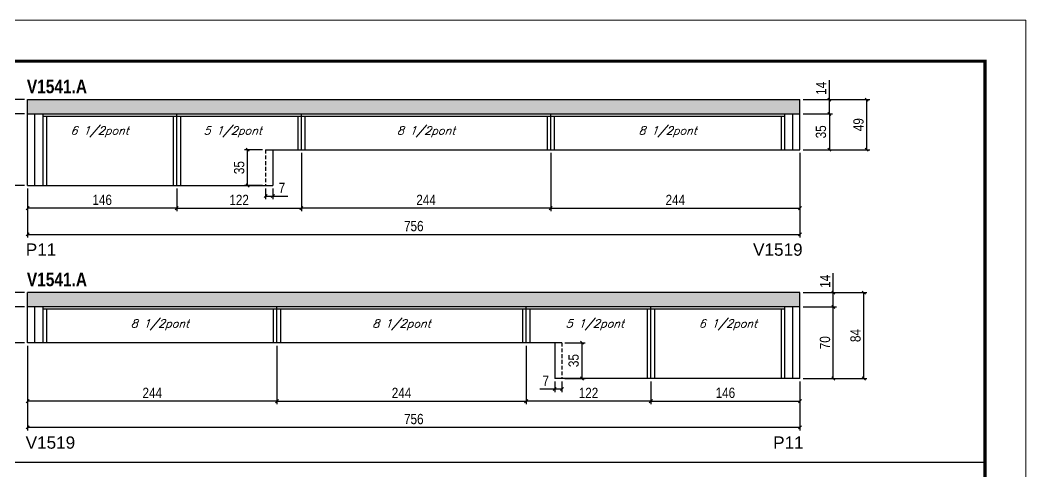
# Model space of a CAD drawing. Extents: x 3309 to 9563, y -2522 to 14608.
# Drawn here: x 6993 to 7978, y 7275 to 7716 of the extents above; entities that cross this region are included whole.
import ezdxf

# ---------------------------------------------------------------- set-up
doc = ezdxf.new("R2010")
doc.units = 0
doc.linetypes.add('DASHED', pattern=[0.75, 0.5, -0.25])
doc.linetypes.add('HIDDEN', pattern=[0.375, 0.25, -0.125])
for name, color, linetype in [('5', 5, 'Continuous'), ('COTA', 241, 'Continuous'), ('NOMENCLATURA', 7, 'Continuous'), ('Painéis', 200, 'Continuous'), ('SARR_2.2x7', 40, 'Continuous'), ('SARR_3.5x7', 81, 'Continuous'), ('texto', 7, 'Continuous')]:
    doc.layers.add(name, color=color, linetype=linetype)
doc.layers.add('Folhas', color=255, linetype='Continuous', lineweight=9)
doc.layers.add('SARRAFO DE PRESSAO', color=251, linetype='DASHED', lineweight=9)
doc.styles.add('COTA TECNICA', font='techl___.ttf', dxfattribs={"height": 10})
doc.styles.add('Romans', font='romans.shx')
doc.styles.get("Standard").update_dxf_attribs({"font": 'arial.ttf'})
doc.styles.add('TECNICA', font='techb___.ttf', dxfattribs={"height": 10})
doc.dimstyles.new('PAINEL', dxfattribs={"dimtxt": 10, "dimasz": 3, "dimexe": 3, "dimexo": 3, "dimgap": 3, "dimtad": 1, "dimdec": 1, "dimzin": 12, "dimdsep": 46, "dimtxsty": 'COTA TECNICA', "dimblk1": 'OBLIQUE', "dimblk2": 'OBLIQUE', "dimsah": 1, "dimcen": 0.9, "dimclrd": 4, "dimclre": 4, "dimclrt": 240, "dimadec": 1, "dimazin": 3, "dimtfac": 1, "dimtdec": 1, "dimtmove": 0, "dimatfit": 3, "dimfxl": 1, "dimtolj": 1, "dimtzin": 12, "dimarcsym": 0})

# ---------------------------------------------------------------- blocks, each defined once
blk = doc.blocks.new('9999999999')
at = {"layer": 'Folhas'}
blk.add_lwpolyline([(98138.98, 34190.21), (99623.98, 34190.21), (99623.98, 35240.21), (98138.98, 35240.21)], close=True, dxfattribs=at)
at = {"layer": 'Folhas', "color": 30, "const_width": 3}
blk.add_lwpolyline([(98213.98, 34230.21), (99583.98, 34230.21), (99583.98, 35200.21), (98213.98, 35200.21)], close=True, dxfattribs=at)
blk = doc.blocks.new('_Oblique')
at = {"color": 0, "linetype": 'ByBlock', "lineweight": -2}
blk.add_line((-0.5, -0.5), (0.5, 0.5), dxfattribs=at)
blk = doc.blocks.new('*D2472')
at = {"layer": 'COTA', "color": 4, "linetype": 'ByBlock', "lineweight": -2, "transparency": 16777216}
for p, q in [((7512.73, 7586.67), (7512.73, 7529.51)), ((7756.73, 7586.67), (7756.73, 7529.51)), ((7512.73, 7532.51), (7756.73, 7532.51))]:
    blk.add_line(p, q, dxfattribs=at)
at = {"layer": 'Defpoints', "color": 0, "linetype": 'ByBlock', "transparency": 16777216}
for p in [(7512.73, 7589.67), (7756.73, 7589.67), (7756.73, 7532.51)]:
    blk.add_point(p, dxfattribs=at)
at = {"layer": 'COTA', "color": 4, "linetype": 'ByBlock', "lineweight": -2, "transparency": 16777216, "xscale": 3, "yscale": 3, "zscale": 3, "rotation": 180}
blk.add_blockref('_Oblique', (7512.73, 7532.51), dxfattribs=at)
at = {"layer": 'COTA', "color": 4, "linetype": 'ByBlock', "lineweight": -2, "transparency": 16777216, "xscale": 3, "yscale": 3, "zscale": 3}
blk.add_blockref('_Oblique', (7756.73, 7532.51), dxfattribs=at)
at = {"layer": 'COTA', "color": 240, "linetype": 'ByBlock', "transparency": 16777216, "insert": (7634.73, 7540.59), "char_height": 10, "attachment_point": 5, "style": 'COTA TECNICA'}
blk.add_mtext('\\A1;244', dxfattribs=at)
blk = doc.blocks.new('*D2473')
at = {"layer": 'COTA', "color": 4, "lineweight": -2, "transparency": 16777216}
for p, q in [((7268.73, 7586.67), (7268.73, 7529.51)), ((7512.73, 7586.67), (7512.73, 7529.51)), ((7512.73, 7532.51), (7268.73, 7532.51))]:
    blk.add_line(p, q, dxfattribs=at)
at = {"layer": 'Defpoints', "color": 0, "transparency": 16777216}
for p in [(7268.73, 7589.67, 0), (7512.73, 7589.67, 0), (7268.73, 7532.51)]:
    blk.add_point(p, dxfattribs=at)
at = {"layer": 'COTA', "color": 4, "lineweight": -2, "transparency": 16777216, "xscale": 3, "yscale": 3, "zscale": 3, "rotation": 180}
blk.add_blockref('_Oblique', (7268.73, 7532.51), dxfattribs=at)
at = {"layer": 'COTA', "color": 4, "lineweight": -2, "transparency": 16777216, "xscale": 3, "yscale": 3, "zscale": 3}
blk.add_blockref('_Oblique', (7512.73, 7532.51), dxfattribs=at)
at = {"layer": 'COTA', "color": 240, "transparency": 16777216, "insert": (7390.73, 7540.59), "char_height": 10, "attachment_point": 5, "style": 'COTA TECNICA'}
blk.add_mtext('\\A1;244', dxfattribs=at)
blk = doc.blocks.new('*D2474')
at = {"layer": 'COTA', "color": 4, "lineweight": -2, "transparency": 16777216}
for p, q in [((7000.73, 7551.67), (7000.73, 7529.51)), ((7146.73, 7551.67), (7146.73, 7529.51)), ((7146.73, 7532.51), (7000.73, 7532.51))]:
    blk.add_line(p, q, dxfattribs=at)
at = {"layer": 'Defpoints', "color": 0, "transparency": 16777216}
for p in [(7000.73, 7554.67, 0), (7146.73, 7554.67, 0), (7000.73, 7532.51)]:
    blk.add_point(p, dxfattribs=at)
at = {"layer": 'COTA', "color": 4, "lineweight": -2, "transparency": 16777216, "xscale": 3, "yscale": 3, "zscale": 3, "rotation": 180}
blk.add_blockref('_Oblique', (7000.73, 7532.51), dxfattribs=at)
at = {"layer": 'COTA', "color": 4, "lineweight": -2, "transparency": 16777216, "xscale": 3, "yscale": 3, "zscale": 3}
blk.add_blockref('_Oblique', (7146.73, 7532.51), dxfattribs=at)
at = {"layer": 'COTA', "color": 240, "transparency": 16777216, "insert": (7073.73, 7540.61), "char_height": 10, "attachment_point": 5, "style": 'COTA TECNICA'}
blk.add_mtext('\\A1;146', dxfattribs=at)
blk = doc.blocks.new('*D2475')
at = {"layer": 'COTA', "color": 4, "lineweight": -2, "transparency": 16777216}
for p, q in [((7756.73, 7586.67), (7756.73, 7503.85)), ((7000.73, 7551.67), (7000.73, 7503.85)), ((7000.73, 7506.85), (7756.73, 7506.85))]:
    blk.add_line(p, q, dxfattribs=at)
at = {"layer": 'Defpoints', "color": 0, "transparency": 16777216}
for p in [(7756.73, 7589.67, 0), (7000.73, 7554.67, 0), (7756.73, 7506.85)]:
    blk.add_point(p, dxfattribs=at)
at = {"layer": 'COTA', "color": 4, "lineweight": -2, "transparency": 16777216, "xscale": 3, "yscale": 3, "zscale": 3, "rotation": 180}
blk.add_blockref('_Oblique', (7000.73, 7506.85), dxfattribs=at)
at = {"layer": 'COTA', "color": 4, "lineweight": -2, "transparency": 16777216, "xscale": 3, "yscale": 3, "zscale": 3}
blk.add_blockref('_Oblique', (7756.73, 7506.85), dxfattribs=at)
at = {"layer": 'COTA', "color": 240, "transparency": 16777216, "insert": (7378.73, 7514.96), "char_height": 10, "attachment_point": 5, "style": 'COTA TECNICA'}
blk.add_mtext('\\A1;756', dxfattribs=at)
blk = doc.blocks.new('*D2640')
at = {"layer": 'COTA', "color": 4, "lineweight": -2, "transparency": 16777216}
for p, q in [((7268.73, 7586.67), (7268.73, 7529.51)), ((7146.73, 7551.67), (7146.73, 7529.51)), ((7146.73, 7532.51), (7268.73, 7532.51))]:
    blk.add_line(p, q, dxfattribs=at)
at = {"layer": 'Defpoints', "color": 0, "transparency": 16777216}
for p in [(7268.73, 7589.67, 0), (7146.73, 7554.67, 0), (7268.73, 7532.51)]:
    blk.add_point(p, dxfattribs=at)
at = {"layer": 'COTA', "color": 4, "lineweight": -2, "transparency": 16777216, "xscale": 3, "yscale": 3, "zscale": 3, "rotation": 180}
blk.add_blockref('_Oblique', (7146.73, 7532.51), dxfattribs=at)
at = {"layer": 'COTA', "color": 4, "lineweight": -2, "transparency": 16777216, "xscale": 3, "yscale": 3, "zscale": 3}
blk.add_blockref('_Oblique', (7268.73, 7532.51), dxfattribs=at)
at = {"layer": 'COTA', "color": 240, "transparency": 16777216, "insert": (7207.73, 7540.57), "char_height": 10, "attachment_point": 5, "style": 'COTA TECNICA'}
blk.add_mtext('\\A1;122', dxfattribs=at)
blk = doc.blocks.new('*D2642')
at = {"layer": 'COTA', "color": 4, "lineweight": -2, "transparency": 16777216}
for p, q in [((6997.73, 7624.67), (6983.48, 7624.67)), ((6986.48, 7554.67), (6986.48, 7624.67)), ((6997.73, 7554.67), (6983.48, 7554.67))]:
    blk.add_line(p, q, dxfattribs=at)
at = {"layer": 'Defpoints', "color": 0, "transparency": 16777216}
for p in [(6986.48, 7624.67), (7000.73, 7624.67, 0), (7000.73, 7554.67, 0)]:
    blk.add_point(p, dxfattribs=at)
at = {"layer": 'COTA', "color": 4, "lineweight": -2, "transparency": 16777216, "xscale": 3, "yscale": 3, "zscale": 3}
for p, rotation in [((6986.48, 7624.67), 90), ((6986.48, 7554.67), 270)]:
    blk.add_blockref('_Oblique', p, dxfattribs=dict(at, rotation=rotation))
at = {"layer": 'COTA', "color": 240, "transparency": 16777216, "insert": (6978.37, 7589.67), "char_height": 10, "attachment_point": 5, "rotation": 90, "style": 'COTA TECNICA'}
blk.add_mtext('\\A1;70', dxfattribs=at)
blk = doc.blocks.new('*D2643')
at = {"layer": 'COTA', "color": 4, "lineweight": -2, "transparency": 16777216}
for p, q in [((6986.48, 7638.67), (6986.48, 7657.79)), ((6997.73, 7638.67), (6983.48, 7638.67)), ((6986.48, 7624.67), (6986.48, 7638.67)), ((6997.73, 7624.67), (6983.48, 7624.67))]:
    blk.add_line(p, q, dxfattribs=at)
at = {"layer": 'Defpoints', "color": 0, "transparency": 16777216}
for p in [(6986.48, 7638.67), (7000.73, 7638.67, 0), (7000.73, 7624.67, 0)]:
    blk.add_point(p, dxfattribs=at)
at = {"layer": 'COTA', "color": 4, "lineweight": -2, "transparency": 16777216, "xscale": 3, "yscale": 3, "zscale": 3}
for p, rotation in [((6986.48, 7638.67), 90), ((6986.48, 7624.67), 270)]:
    blk.add_blockref('_Oblique', p, dxfattribs=dict(at, rotation=rotation))
at = {"layer": 'COTA', "color": 240, "transparency": 16777216, "insert": (6978.4, 7649.73), "char_height": 10, "attachment_point": 5, "rotation": 90, "style": 'COTA TECNICA'}
blk.add_mtext('\\A1;14', dxfattribs=at)
blk = doc.blocks.new('*D2644')
at = {"layer": 'COTA', "color": 4, "lineweight": -2, "transparency": 16777216}
for p, q in [((6997.73, 7638.67), (6953.61, 7638.67)), ((6956.61, 7554.67), (6956.61, 7638.67)), ((6997.73, 7554.67), (6953.61, 7554.67))]:
    blk.add_line(p, q, dxfattribs=at)
at = {"layer": 'Defpoints', "color": 0, "transparency": 16777216}
for p in [(6956.61, 7638.67), (7000.73, 7638.67, 0), (7000.73, 7554.67, 0)]:
    blk.add_point(p, dxfattribs=at)
at = {"layer": 'COTA', "color": 4, "lineweight": -2, "transparency": 16777216, "xscale": 3, "yscale": 3, "zscale": 3}
for p, rotation in [((6956.61, 7638.67), 90), ((6956.61, 7554.67), 270)]:
    blk.add_blockref('_Oblique', p, dxfattribs=dict(at, rotation=rotation))
at = {"layer": 'COTA', "color": 240, "transparency": 16777216, "insert": (6948.51, 7596.67), "char_height": 10, "attachment_point": 5, "rotation": 90, "style": 'COTA TECNICA'}
blk.add_mtext('\\A1;84', dxfattribs=at)
blk = doc.blocks.new('*D2645')
at = {"layer": 'COTA', "color": 4, "lineweight": -2, "transparency": 16777216}
for p, q in [((7759.73, 7624.67), (7788.54, 7624.67)), ((7785.54, 7624.67), (7785.54, 7589.67)), ((7759.73, 7589.67), (7788.54, 7589.67))]:
    blk.add_line(p, q, dxfattribs=at)
at = {"layer": 'Defpoints', "color": 0, "transparency": 16777216}
for p in [(7756.73, 7624.67, 0), (7756.73, 7589.67, 0), (7785.54, 7589.67)]:
    blk.add_point(p, dxfattribs=at)
at = {"layer": 'COTA', "color": 4, "lineweight": -2, "transparency": 16777216, "xscale": 3, "yscale": 3, "zscale": 3}
for p, rotation in [((7785.54, 7624.67), 90), ((7785.54, 7589.67), 270)]:
    blk.add_blockref('_Oblique', p, dxfattribs=dict(at, rotation=rotation))
at = {"layer": 'COTA', "color": 240, "transparency": 16777216, "insert": (7777.32, 7607.17), "char_height": 10, "attachment_point": 5, "rotation": 90, "style": 'COTA TECNICA'}
blk.add_mtext('\\A1;35', dxfattribs=at)
blk = doc.blocks.new('*D2646')
at = {"layer": 'COTA', "color": 4, "lineweight": -2, "transparency": 16777216}
for p, q in [((7759.73, 7638.67), (7825.13, 7638.67)), ((7822.13, 7589.67), (7822.13, 7638.67)), ((7759.73, 7589.67), (7825.13, 7589.67))]:
    blk.add_line(p, q, dxfattribs=at)
at = {"layer": 'Defpoints', "color": 0, "transparency": 16777216}
for p in [(7756.73, 7638.67, 0), (7822.13, 7638.67), (7756.73, 7589.67, 0)]:
    blk.add_point(p, dxfattribs=at)
at = {"layer": 'COTA', "color": 4, "lineweight": -2, "transparency": 16777216, "xscale": 3, "yscale": 3, "zscale": 3}
for p, rotation in [((7822.13, 7638.67), 90), ((7822.13, 7589.67), 270)]:
    blk.add_blockref('_Oblique', p, dxfattribs=dict(at, rotation=rotation))
at = {"layer": 'COTA', "color": 240, "transparency": 16777216, "insert": (7814.03, 7614.17), "char_height": 10, "attachment_point": 5, "rotation": 90, "style": 'COTA TECNICA'}
blk.add_mtext('\\A1;49', dxfattribs=at)
blk = doc.blocks.new('*D2647')
at = {"layer": 'COTA', "color": 4, "lineweight": -2, "transparency": 16777216}
for p, q in [((7785.54, 7638.67), (7785.54, 7657.79)), ((7759.73, 7638.67), (7788.54, 7638.67)), ((7785.54, 7624.67), (7785.54, 7638.67)), ((7759.73, 7624.67), (7788.54, 7624.67))]:
    blk.add_line(p, q, dxfattribs=at)
at = {"layer": 'Defpoints', "color": 0, "transparency": 16777216}
for p in [(7756.73, 7638.67, 0), (7785.54, 7638.67), (7756.73, 7624.67, 0)]:
    blk.add_point(p, dxfattribs=at)
at = {"layer": 'COTA', "color": 4, "lineweight": -2, "transparency": 16777216, "xscale": 3, "yscale": 3, "zscale": 3}
for p, rotation in [((7785.54, 7638.67), 90), ((7785.54, 7624.67), 270)]:
    blk.add_blockref('_Oblique', p, dxfattribs=dict(at, rotation=rotation))
at = {"layer": 'COTA', "color": 240, "transparency": 16777216, "insert": (7777.46, 7649.73), "char_height": 10, "attachment_point": 5, "rotation": 90, "style": 'COTA TECNICA'}
blk.add_mtext('\\A1;14', dxfattribs=at)
blk = doc.blocks.new('*D2648')
at = {"layer": 'COTA', "color": 4, "lineweight": -2, "transparency": 16777216}
for p, q in [((7230.73, 7589.67), (7213.04, 7589.67)), ((7216.04, 7554.67), (7216.04, 7589.67)), ((7230.73, 7554.67), (7213.04, 7554.67))]:
    blk.add_line(p, q, dxfattribs=at)
at = {"layer": 'Defpoints', "color": 0, "transparency": 16777216}
for p in [(7216.04, 7589.67), (7233.73, 7589.67, 0), (7233.73, 7554.67, 0)]:
    blk.add_point(p, dxfattribs=at)
at = {"layer": 'COTA', "color": 4, "lineweight": -2, "transparency": 16777216, "xscale": 3, "yscale": 3, "zscale": 3}
for p, rotation in [((7216.04, 7589.67), 90), ((7216.04, 7554.67), 270)]:
    blk.add_blockref('_Oblique', p, dxfattribs=dict(at, rotation=rotation))
at = {"layer": 'COTA', "color": 240, "transparency": 16777216, "insert": (7207.82, 7572.17), "char_height": 10, "attachment_point": 5, "rotation": 90, "style": 'COTA TECNICA'}
blk.add_mtext('\\A1;35', dxfattribs=at)
blk = doc.blocks.new('*D2649')
at = {"layer": 'COTA', "color": 4, "lineweight": -2, "transparency": 16777216}
for p, q in [((7233.73, 7551.67), (7233.73, 7541.34)), ((7240.73, 7551.67), (7240.73, 7541.34)), ((7233.73, 7544.34), (7240.73, 7544.34)), ((7240.73, 7544.34), (7255.46, 7544.34))]:
    blk.add_line(p, q, dxfattribs=at)
at = {"layer": 'Defpoints', "color": 0, "transparency": 16777216}
for p in [(7233.73, 7554.67, 0), (7240.73, 7554.67, 0), (7240.73, 7544.34)]:
    blk.add_point(p, dxfattribs=at)
at = {"layer": 'COTA', "color": 4, "lineweight": -2, "transparency": 16777216, "xscale": 3, "yscale": 3, "zscale": 3, "rotation": 180}
blk.add_blockref('_Oblique', (7233.73, 7544.34), dxfattribs=at)
at = {"layer": 'COTA', "color": 4, "lineweight": -2, "transparency": 16777216, "xscale": 3, "yscale": 3, "zscale": 3}
blk.add_blockref('_Oblique', (7240.73, 7544.34), dxfattribs=at)
at = {"layer": 'COTA', "color": 240, "transparency": 16777216, "insert": (7249.6, 7552.41), "char_height": 10, "attachment_point": 5, "style": 'COTA TECNICA'}
blk.add_mtext('\\A1;7', dxfattribs=at)
blk = doc.blocks.new('*D2650')
at = {"layer": 'COTA', "color": 4, "linetype": 'ByBlock', "lineweight": -2, "transparency": 16777216}
for p, q in [((7000.73, 7397.96), (7000.73, 7340.8)), ((7244.73, 7397.96), (7244.73, 7340.8)), ((7244.73, 7343.8), (7000.73, 7343.8))]:
    blk.add_line(p, q, dxfattribs=at)
at = {"layer": 'Defpoints', "color": 0, "linetype": 'ByBlock', "transparency": 16777216}
for p in [(7000.73, 7400.96), (7244.73, 7400.96), (7000.73, 7343.8)]:
    blk.add_point(p, dxfattribs=at)
at = {"layer": 'COTA', "color": 4, "linetype": 'ByBlock', "lineweight": -2, "transparency": 16777216, "xscale": 3, "yscale": 3, "zscale": 3, "rotation": 180}
blk.add_blockref('_Oblique', (7000.73, 7343.8), dxfattribs=at)
at = {"layer": 'COTA', "color": 4, "linetype": 'ByBlock', "lineweight": -2, "transparency": 16777216, "xscale": 3, "yscale": 3, "zscale": 3}
blk.add_blockref('_Oblique', (7244.73, 7343.8), dxfattribs=at)
at = {"layer": 'COTA', "color": 240, "linetype": 'ByBlock', "transparency": 16777216, "insert": (7122.73, 7351.88), "char_height": 10, "attachment_point": 5, "style": 'COTA TECNICA'}
blk.add_mtext('\\A1;244', dxfattribs=at)
blk = doc.blocks.new('*D2651')
at = {"layer": 'COTA', "color": 4, "lineweight": -2, "transparency": 16777216}
for p, q in [((7244.73, 7397.96), (7244.73, 7340.8)), ((7488.73, 7397.96), (7488.73, 7340.8)), ((7244.73, 7343.8), (7488.73, 7343.8))]:
    blk.add_line(p, q, dxfattribs=at)
at = {"layer": 'Defpoints', "color": 0, "transparency": 16777216}
for p in [(7244.73, 7400.96, 0), (7488.73, 7400.96, 0), (7488.73, 7343.8)]:
    blk.add_point(p, dxfattribs=at)
at = {"layer": 'COTA', "color": 4, "lineweight": -2, "transparency": 16777216, "xscale": 3, "yscale": 3, "zscale": 3, "rotation": 180}
blk.add_blockref('_Oblique', (7244.73, 7343.8), dxfattribs=at)
at = {"layer": 'COTA', "color": 4, "lineweight": -2, "transparency": 16777216, "xscale": 3, "yscale": 3, "zscale": 3}
blk.add_blockref('_Oblique', (7488.73, 7343.8), dxfattribs=at)
at = {"layer": 'COTA', "color": 240, "transparency": 16777216, "insert": (7366.73, 7351.88), "char_height": 10, "attachment_point": 5, "style": 'COTA TECNICA'}
blk.add_mtext('\\A1;244', dxfattribs=at)
blk = doc.blocks.new('*D2652')
at = {"layer": 'COTA', "color": 4, "lineweight": -2, "transparency": 16777216}
for p, q in [((7610.73, 7362.96), (7610.73, 7340.8)), ((7756.73, 7362.96), (7756.73, 7340.8)), ((7610.73, 7343.8), (7756.73, 7343.8))]:
    blk.add_line(p, q, dxfattribs=at)
at = {"layer": 'Defpoints', "color": 0, "transparency": 16777216}
for p in [(7610.73, 7365.96, 0), (7756.73, 7365.96, 0), (7756.73, 7343.8)]:
    blk.add_point(p, dxfattribs=at)
at = {"layer": 'COTA', "color": 4, "lineweight": -2, "transparency": 16777216, "xscale": 3, "yscale": 3, "zscale": 3, "rotation": 180}
blk.add_blockref('_Oblique', (7610.73, 7343.8), dxfattribs=at)
at = {"layer": 'COTA', "color": 4, "lineweight": -2, "transparency": 16777216, "xscale": 3, "yscale": 3, "zscale": 3}
blk.add_blockref('_Oblique', (7756.73, 7343.8), dxfattribs=at)
at = {"layer": 'COTA', "color": 240, "transparency": 16777216, "insert": (7683.73, 7351.91), "char_height": 10, "attachment_point": 5, "style": 'COTA TECNICA'}
blk.add_mtext('\\A1;146', dxfattribs=at)
blk = doc.blocks.new('*D2653')
at = {"layer": 'COTA', "color": 4, "lineweight": -2, "transparency": 16777216}
for p, q in [((7000.73, 7397.96), (7000.73, 7315.15)), ((7756.73, 7362.96), (7756.73, 7315.15)), ((7756.73, 7318.15), (7000.73, 7318.15))]:
    blk.add_line(p, q, dxfattribs=at)
at = {"layer": 'Defpoints', "color": 0, "transparency": 16777216}
for p in [(7000.73, 7400.96, 0), (7756.73, 7365.96, 0), (7000.73, 7318.15)]:
    blk.add_point(p, dxfattribs=at)
at = {"layer": 'COTA', "color": 4, "lineweight": -2, "transparency": 16777216, "xscale": 3, "yscale": 3, "zscale": 3, "rotation": 180}
blk.add_blockref('_Oblique', (7000.73, 7318.15), dxfattribs=at)
at = {"layer": 'COTA', "color": 4, "lineweight": -2, "transparency": 16777216, "xscale": 3, "yscale": 3, "zscale": 3}
blk.add_blockref('_Oblique', (7756.73, 7318.15), dxfattribs=at)
at = {"layer": 'COTA', "color": 240, "transparency": 16777216, "insert": (7378.73, 7326.26), "char_height": 10, "attachment_point": 5, "style": 'COTA TECNICA'}
blk.add_mtext('\\A1;756', dxfattribs=at)
blk = doc.blocks.new('*D2658')
at = {"layer": 'COTA', "color": 4, "lineweight": -2, "transparency": 16777216}
for p, q in [((7488.73, 7397.96), (7488.73, 7340.8)), ((7610.73, 7362.96), (7610.73, 7340.8)), ((7610.73, 7343.8), (7488.73, 7343.8))]:
    blk.add_line(p, q, dxfattribs=at)
at = {"layer": 'Defpoints', "color": 0, "transparency": 16777216}
for p in [(7488.73, 7400.96, 0), (7610.73, 7365.96, 0), (7488.73, 7343.8)]:
    blk.add_point(p, dxfattribs=at)
at = {"layer": 'COTA', "color": 4, "lineweight": -2, "transparency": 16777216, "xscale": 3, "yscale": 3, "zscale": 3, "rotation": 180}
blk.add_blockref('_Oblique', (7488.73, 7343.8), dxfattribs=at)
at = {"layer": 'COTA', "color": 4, "lineweight": -2, "transparency": 16777216, "xscale": 3, "yscale": 3, "zscale": 3}
blk.add_blockref('_Oblique', (7610.73, 7343.8), dxfattribs=at)
at = {"layer": 'COTA', "color": 240, "transparency": 16777216, "insert": (7549.73, 7351.86), "char_height": 10, "attachment_point": 5, "style": 'COTA TECNICA'}
blk.add_mtext('\\A1;122', dxfattribs=at)
blk = doc.blocks.new('*D2659')
at = {"layer": 'COTA', "color": 4, "lineweight": -2, "transparency": 16777216}
for p, q in [((7759.73, 7435.96), (7792.37, 7435.96)), ((7789.37, 7365.96), (7789.37, 7435.96)), ((7759.73, 7365.96), (7792.37, 7365.96))]:
    blk.add_line(p, q, dxfattribs=at)
at = {"layer": 'Defpoints', "color": 0, "transparency": 16777216}
for p in [(7756.73, 7435.96, 0), (7789.37, 7435.96), (7756.73, 7365.96, 0)]:
    blk.add_point(p, dxfattribs=at)
at = {"layer": 'COTA', "color": 4, "lineweight": -2, "transparency": 16777216, "xscale": 3, "yscale": 3, "zscale": 3}
for p, rotation in [((7789.37, 7435.96), 90), ((7789.37, 7365.96), 270)]:
    blk.add_blockref('_Oblique', p, dxfattribs=dict(at, rotation=rotation))
at = {"layer": 'COTA', "color": 240, "transparency": 16777216, "insert": (7781.27, 7400.96), "char_height": 10, "attachment_point": 5, "rotation": 90, "style": 'COTA TECNICA'}
blk.add_mtext('\\A1;70', dxfattribs=at)
blk = doc.blocks.new('*D2654')
at = {"layer": 'COTA', "color": 4, "lineweight": -2, "transparency": 16777216}
for p, q in [((7789.37, 7449.96), (7789.37, 7469.08)), ((7759.73, 7449.96), (7792.37, 7449.96)), ((7789.37, 7435.96), (7789.37, 7449.96)), ((7759.73, 7435.96), (7792.37, 7435.96))]:
    blk.add_line(p, q, dxfattribs=at)
at = {"layer": 'Defpoints', "color": 0, "transparency": 16777216}
for p in [(7756.73, 7449.96, 0), (7789.37, 7449.96), (7756.73, 7435.96, 0)]:
    blk.add_point(p, dxfattribs=at)
at = {"layer": 'COTA', "color": 4, "lineweight": -2, "transparency": 16777216, "xscale": 3, "yscale": 3, "zscale": 3}
for p, rotation in [((7789.37, 7449.96), 90), ((7789.37, 7435.96), 270)]:
    blk.add_blockref('_Oblique', p, dxfattribs=dict(at, rotation=rotation))
at = {"layer": 'COTA', "color": 240, "transparency": 16777216, "insert": (7781.3, 7461.02), "char_height": 10, "attachment_point": 5, "rotation": 90, "style": 'COTA TECNICA'}
blk.add_mtext('\\A1;14', dxfattribs=at)
blk = doc.blocks.new('*D2655')
at = {"layer": 'COTA', "color": 4, "lineweight": -2, "transparency": 16777216}
for p, q in [((7759.73, 7449.96), (7822.24, 7449.96)), ((7819.24, 7365.96), (7819.24, 7449.96)), ((7759.73, 7365.96), (7822.24, 7365.96))]:
    blk.add_line(p, q, dxfattribs=at)
at = {"layer": 'Defpoints', "color": 0, "transparency": 16777216}
for p in [(7756.73, 7449.96, 0), (7819.24, 7449.96), (7756.73, 7365.96, 0)]:
    blk.add_point(p, dxfattribs=at)
at = {"layer": 'COTA', "color": 4, "lineweight": -2, "transparency": 16777216, "xscale": 3, "yscale": 3, "zscale": 3}
for p, rotation in [((7819.24, 7449.96), 90), ((7819.24, 7365.96), 270)]:
    blk.add_blockref('_Oblique', p, dxfattribs=dict(at, rotation=rotation))
at = {"layer": 'COTA', "color": 240, "transparency": 16777216, "insert": (7811.14, 7407.96), "char_height": 10, "attachment_point": 5, "rotation": 90, "style": 'COTA TECNICA'}
blk.add_mtext('\\A1;84', dxfattribs=at)
blk = doc.blocks.new('*D2656')
at = {"layer": 'COTA', "color": 4, "lineweight": -2, "transparency": 16777216}
for p, q in [((6997.73, 7435.96), (6983.48, 7435.96)), ((6986.48, 7435.96), (6986.48, 7400.96)), ((6997.73, 7400.96), (6983.48, 7400.96))]:
    blk.add_line(p, q, dxfattribs=at)
at = {"layer": 'Defpoints', "color": 0, "transparency": 16777216}
for p in [(7000.73, 7435.96, 0), (6986.48, 7400.96), (7000.73, 7400.96, 0)]:
    blk.add_point(p, dxfattribs=at)
at = {"layer": 'COTA', "color": 4, "lineweight": -2, "transparency": 16777216, "xscale": 3, "yscale": 3, "zscale": 3}
for p, rotation in [((6986.48, 7435.96), 90), ((6986.48, 7400.96), 270)]:
    blk.add_blockref('_Oblique', p, dxfattribs=dict(at, rotation=rotation))
at = {"layer": 'COTA', "color": 240, "transparency": 16777216, "insert": (6978.26, 7418.46), "char_height": 10, "attachment_point": 5, "rotation": 90, "style": 'COTA TECNICA'}
blk.add_mtext('\\A1;35', dxfattribs=at)
blk = doc.blocks.new('*D2657')
at = {"layer": 'COTA', "color": 4, "lineweight": -2, "transparency": 16777216}
for p, q in [((6997.73, 7449.96), (6946.88, 7449.96)), ((6949.88, 7400.96), (6949.88, 7449.96)), ((6997.73, 7400.96), (6946.88, 7400.96))]:
    blk.add_line(p, q, dxfattribs=at)
at = {"layer": 'Defpoints', "color": 0, "transparency": 16777216}
for p in [(6949.88, 7449.96), (7000.73, 7449.96, 0), (7000.73, 7400.96, 0)]:
    blk.add_point(p, dxfattribs=at)
at = {"layer": 'COTA', "color": 4, "lineweight": -2, "transparency": 16777216, "xscale": 3, "yscale": 3, "zscale": 3}
for p, rotation in [((6949.88, 7449.96), 90), ((6949.88, 7400.96), 270)]:
    blk.add_blockref('_Oblique', p, dxfattribs=dict(at, rotation=rotation))
at = {"layer": 'COTA', "color": 240, "transparency": 16777216, "insert": (6941.78, 7425.46), "char_height": 10, "attachment_point": 5, "rotation": 90, "style": 'COTA TECNICA'}
blk.add_mtext('\\A1;49', dxfattribs=at)
blk = doc.blocks.new('*D2660')
at = {"layer": 'COTA', "color": 4, "lineweight": -2, "transparency": 16777216}
for p, q in [((6986.48, 7449.96), (6986.48, 7469.08)), ((6997.73, 7449.96), (6983.48, 7449.96)), ((6986.48, 7435.96), (6986.48, 7449.96)), ((6997.73, 7435.96), (6983.48, 7435.96))]:
    blk.add_line(p, q, dxfattribs=at)
at = {"layer": 'Defpoints', "color": 0, "transparency": 16777216}
for p in [(6986.48, 7449.96), (7000.73, 7449.96, 0), (7000.73, 7435.96, 0)]:
    blk.add_point(p, dxfattribs=at)
at = {"layer": 'COTA', "color": 4, "lineweight": -2, "transparency": 16777216, "xscale": 3, "yscale": 3, "zscale": 3}
for p, rotation in [((6986.48, 7449.96), 90), ((6986.48, 7435.96), 270)]:
    blk.add_blockref('_Oblique', p, dxfattribs=dict(at, rotation=rotation))
at = {"layer": 'COTA', "color": 240, "transparency": 16777216, "insert": (6978.4, 7461.02), "char_height": 10, "attachment_point": 5, "rotation": 90, "style": 'COTA TECNICA'}
blk.add_mtext('\\A1;14', dxfattribs=at)
blk = doc.blocks.new('*D2661')
at = {"layer": 'COTA', "color": 4, "lineweight": -2, "transparency": 16777216}
for p, q in [((7526.73, 7400.96), (7546.43, 7400.96)), ((7543.43, 7365.96), (7543.43, 7400.96)), ((7526.73, 7365.96), (7546.43, 7365.96))]:
    blk.add_line(p, q, dxfattribs=at)
at = {"layer": 'Defpoints', "color": 0, "transparency": 16777216}
for p in [(7523.73, 7400.96, 0), (7543.43, 7400.96), (7523.73, 7365.96, 0)]:
    blk.add_point(p, dxfattribs=at)
at = {"layer": 'COTA', "color": 4, "lineweight": -2, "transparency": 16777216, "xscale": 3, "yscale": 3, "zscale": 3}
for p, rotation in [((7543.43, 7400.96), 90), ((7543.43, 7365.96), 270)]:
    blk.add_blockref('_Oblique', p, dxfattribs=dict(at, rotation=rotation))
at = {"layer": 'COTA', "color": 240, "transparency": 16777216, "insert": (7535.21, 7383.46), "char_height": 10, "attachment_point": 5, "rotation": 90, "style": 'COTA TECNICA'}
blk.add_mtext('\\A1;35', dxfattribs=at)
blk = doc.blocks.new('*D2662')
at = {"layer": 'COTA', "color": 4, "lineweight": -2, "transparency": 16777216}
for p, q in [((7516.73, 7355.63), (7502, 7355.63)), ((7516.73, 7362.96), (7516.73, 7352.63)), ((7523.73, 7355.63), (7516.73, 7355.63)), ((7523.73, 7362.96), (7523.73, 7352.63))]:
    blk.add_line(p, q, dxfattribs=at)
at = {"layer": 'Defpoints', "color": 0, "transparency": 16777216}
for p in [(7516.73, 7365.96, 0), (7523.73, 7365.96, 0), (7516.73, 7355.63)]:
    blk.add_point(p, dxfattribs=at)
at = {"layer": 'COTA', "color": 4, "lineweight": -2, "transparency": 16777216, "xscale": 3, "yscale": 3, "zscale": 3, "rotation": 180}
blk.add_blockref('_Oblique', (7516.73, 7355.63), dxfattribs=at)
at = {"layer": 'COTA', "color": 4, "lineweight": -2, "transparency": 16777216, "xscale": 3, "yscale": 3, "zscale": 3}
blk.add_blockref('_Oblique', (7523.73, 7355.63), dxfattribs=at)
at = {"layer": 'COTA', "color": 240, "transparency": 16777216, "insert": (7507.87, 7363.7), "char_height": 10, "attachment_point": 5, "style": 'COTA TECNICA'}
blk.add_mtext('\\A1;7', dxfattribs=at)

msp = doc.modelspace()

# ---------------------------------------------------------------- hatches: boundary and pattern name
at = {"layer": 'COTA'}
h = msp.add_hatch(dxfattribs=at)
h.set_pattern_fill('AR-CONC', color=256, scale=0.03)
h.set_pattern_definition([(50, (3258.6227, -1726.1453), (5.46554, -0.4781726), [0.5715, -6.2865]), (355, (3258.6227, -1726.1453), (-1.0573026, 5.7317054), [0.4572, -5.0292175]), (100.451445, (3259.078, -1726.185), (4.4082374, 5.2535326), [0.4857003, -5.3427073]), (46.1842, (3258.623, -1724.621), (8.1323712, -1.26127), [0.85725, -9.42975]), (96.63556, (3259.3, -1724.7264), (7.122124, 7.422784), [0.728551, -8.014068]), (351.18415, (3258.623, -1724.621), (7.122124, 7.422784), [0.685799, -7.543792]), (21, (3259.3847, -1725.0023), (4.5484317, -3.067956), [0.5715, -6.2865]), (326, (3259.3847, -1725.0023), (1.854061, 5.525639), [0.4572, -5.0292]), (71.451445, (3259.7637, -1725.258), (6.4024926, 2.457683), [0.4857003, -5.342698]), (37.5, (3258.6227, -1726.1453), (0.0926581, 2.53665117), [0, -4.96824, 0, -5.1054, 0, -5.04825]), (7.5, (3258.6227, -1726.1453), (2.0045899, 3.00541724), [0, -2.91084, 0, -4.85394, 0, -1.92405]), (327.5, (3256.9234, -1726.1453), (4.06771786, -0.1718623), [0, -1.905, 0, -5.9436, 0, -7.8867]), (317.5, (3256.1614, -1726.1453), (4.4438754, 0.7627947), [0, -2.4765, 0, -3.94716, 0, -5.6007])])
h.paths.add_polyline_path([(7000.73, 7638.67), (7000.73, 7624.67), (7756.73, 7624.67), (7756.73, 7638.67)])
h = msp.add_hatch(dxfattribs=at)
h.set_pattern_fill('AR-CONC', color=256, scale=0.03)
h.set_pattern_definition([(50, (3258.6227, -1914.8537), (5.46554, -0.4781726), [0.5715, -6.2865]), (355, (3258.6227, -1914.854), (-1.0573026, 5.7317054), [0.4572, -5.0292175]), (100.451445, (3259.078, -1914.8936), (4.4082374, 5.2535326), [0.4857003, -5.3427073]), (46.1842, (3258.623, -1913.33), (8.1323712, -1.26127), [0.85725, -9.42975]), (96.63556, (3259.3, -1913.435), (7.122124, 7.422784), [0.728551, -8.014068]), (351.18415, (3258.623, -1913.33), (7.122124, 7.422784), [0.685799, -7.543792]), (21, (3259.3847, -1913.7107), (4.5484317, -3.067956), [0.5715, -6.2865]), (326, (3259.3847, -1913.711), (1.854061, 5.525639), [0.4572, -5.0292]), (71.451445, (3259.7637, -1913.9664), (6.4024926, 2.457683), [0.4857003, -5.342698]), (37.5, (3258.6227, -1914.8537), (0.0926581, 2.53665117), [0, -4.96824, 0, -5.1054, 0, -5.04825]), (7.5, (3258.6227, -1914.8537), (2.0045899, 3.00541724), [0, -2.91084, 0, -4.85394, 0, -1.92405]), (327.5, (3256.9234, -1914.8537), (4.06771786, -0.1718623), [0, -1.905, 0, -5.9436, 0, -7.8867]), (317.5, (3256.1614, -1914.8537), (4.4438754, 0.7627947), [0, -2.4765, 0, -3.94716, 0, -5.6007])])
h.paths.add_polyline_path([(7000.73, 7449.96), (7000.73, 7435.96), (7756.73, 7435.96), (7756.73, 7449.96)])

# ---------------------------------------------------------------- linework, layer by layer
for p, q in [((7000.73, 7624.67, 0), (7000.73, 7638.67, 0)), ((7000.73, 7638.67, 0), (7756.73, 7638.67, 0)), ((7756.73, 7624.67, 0), (7756.73, 7638.67, 0)), ((7233.73, 7589.67, 0), (7240.73, 7589.67, 0)), ((7756.73, 7449.96, 0), (7000.73, 7449.96, 0)), ((7000.73, 7435.96, 0), (7000.73, 7449.96, 0)), ((7756.73, 7435.96, 0), (7756.73, 7449.96, 0)), ((7523.73, 7400.96, 0), (7516.73, 7400.96, 0)), ((6567.87, 7284.11), (7937.87, 7284.11))]:
    msp.add_line(p, q, dxfattribs=at)
at = {"layer": 'Painéis', "linetype": 'ByBlock'}
for p, q in [((7000.73, 7624.67, 0), (7756.73, 7624.67, 0)), ((7000.73, 7554.67, 0), (7000.73, 7624.67, 0)), ((7146.73, 7554.67, 0), (7146.73, 7624.67, 0)), ((7268.73, 7589.67, 0), (7268.73, 7624.67, 0)), ((7512.73, 7589.67, 0), (7512.73, 7624.67, 0)), ((7756.73, 7589.67, 0), (7756.73, 7624.67, 0)), ((7240.73, 7589.67, 0), (7756.73, 7589.67, 0)), ((7240.73, 7589.67, 0), (7240.73, 7554.67, 0)), ((7000.73, 7554.67, 0), (7240.73, 7554.67, 0)), ((7756.73, 7435.96, 0), (7000.73, 7435.96, 0)), ((7000.73, 7400.96, 0), (7000.73, 7435.96, 0)), ((7244.73, 7400.96, 0), (7244.73, 7435.96, 0)), ((7488.73, 7400.96, 0), (7488.73, 7435.96, 0)), ((7610.73, 7365.96, 0), (7610.73, 7435.96, 0)), ((7756.73, 7365.96, 0), (7756.73, 7435.96, 0)), ((7516.73, 7400.96, 0), (7000.73, 7400.96, 0)), ((7516.73, 7400.96, 0), (7516.73, 7365.96, 0)), ((7756.73, 7365.96, 0), (7516.73, 7365.96, 0))]:
    msp.add_line(p, q, dxfattribs=at)
at = {"layer": 'SARR_2.2x7', "linetype": 'Continuous'}
for p, q in [((7007.73, 7554.67, 0), (7007.73, 7624.67, 0)), ((7015.73, 7622.47, 0), (7146.73, 7622.47, 0)), ((7146.73, 7622.47, 0), (7268.73, 7622.47, 0)), ((7268.73, 7622.47, 0), (7512.73, 7622.47, 0)), ((7512.73, 7622.47, 0), (7741.73, 7622.47, 0)), ((7749.73, 7589.67, 0), (7749.73, 7624.67, 0)), ((7007.73, 7400.96, 0), (7007.73, 7435.96, 0)), ((7244.73, 7433.76, 0), (7015.73, 7433.76, 0)), ((7488.73, 7433.76, 0), (7244.73, 7433.76, 0)), ((7610.73, 7433.76, 0), (7488.73, 7433.76, 0)), ((7741.73, 7433.76, 0), (7610.73, 7433.76, 0)), ((7749.73, 7365.96, 0), (7749.73, 7435.96, 0))]:
    msp.add_line(p, q, dxfattribs=at)
at = {"layer": 'SARR_2.2x7', "linetype": 'HIDDEN', "ltscale": 15}
for p, q in [((7233.73, 7589.67, 0), (7233.73, 7554.67, 0)), ((7523.73, 7400.96, 0), (7523.73, 7365.96, 0))]:
    msp.add_line(p, q, dxfattribs=at)
at = {"layer": 'SARR_3.5x7'}
for p, q in [((7015.73, 7624.67, 0), (7015.73, 7554.67, 0)), ((7019.23, 7622.47, 0), (7019.23, 7554.67, 0)), ((7143.23, 7622.47, 0), (7143.23, 7554.67, 0)), ((7150.23, 7622.47, 0), (7150.23, 7554.67, 0)), ((7265.23, 7622.47, 0), (7265.23, 7589.67, 0)), ((7272.23, 7622.47, 0), (7272.23, 7589.67, 0)), ((7509.23, 7622.47, 0), (7509.23, 7589.67, 0)), ((7516.23, 7622.47, 0), (7516.23, 7589.67, 0)), ((7738.23, 7622.47, 0), (7738.23, 7589.67, 0)), ((7741.73, 7624.67, 0), (7741.73, 7589.67, 0)), ((7015.73, 7435.96, 0), (7015.73, 7400.96, 0)), ((7019.23, 7433.76, 0), (7019.23, 7400.96, 0)), ((7241.23, 7433.76, 0), (7241.23, 7400.96, 0)), ((7248.23, 7433.76, 0), (7248.23, 7400.96, 0)), ((7485.23, 7433.76, 0), (7485.23, 7400.96, 0)), ((7492.23, 7433.76, 0), (7492.23, 7400.96, 0)), ((7607.23, 7433.76, 0), (7607.23, 7365.96, 0)), ((7614.23, 7433.76, 0), (7614.23, 7365.96, 0)), ((7738.23, 7433.76, 0), (7738.23, 7365.96, 0)), ((7741.73, 7435.96, 0), (7741.73, 7365.96, 0))]:
    msp.add_line(p, q, dxfattribs=at)

# ---------------------------------------------------------------- block references
at = {"layer": 'SARRAFO DE PRESSAO', "color": 6, "linetype": 'ByBlock'}
msp.add_blockref('9999999999', (-91646.11, -27523.8), dxfattribs=at)

# ---------------------------------------------------------------- texts
at = {"layer": '5', "linetype": 'Continuous'}
for s, rotation, p in [('P11', 0.00004, (6998.94, 7486.01, 0)), ('V1519', 0.00004, (7710.83, 7486.01, 0)), ('V1519', 359.99996, (6998.82, 7297.3, 0)), ('P11', 359.99996, (7730.48, 7297.3, 0))]:
    msp.add_text(s, height=12, rotation=rotation, dxfattribs=at).set_placement(p)
at = {"layer": 'NOMENCLATURA', "style": 'TECNICA'}
for p in [(7000.01, 7644.91, 0), (7000.01, 7456.2, 0)]:
    msp.add_text('V1541.A', height=13.2, dxfattribs=at).set_placement(p)
at = {"layer": 'texto', "color": 2, "char_height": 8, "attachment_point": 5, "style": 'Romans'}
for s, insert in [('{\\Q19;\\C256;6 1/2pont}', (7071.23, 7607.17, 0)), ('{\\Q19;\\C256;5 1/2pont}', (7201.48, 7607.17, 0)), ('{\\Q19;\\C256;8 1/2pont}', (7390.73, 7607.17, 0)), ('{\\Q19;\\C256;8 1/2pont}', (7627.23, 7607.17, 0)), ('{\\Q19;\\C256;8 1/2pont}', (7130.23, 7418.46, 0)), ('{\\Q19;\\C256;8 1/2pont}', (7366.73, 7418.46, 0)), ('{\\Q19;\\C256;5 1/2pont}', (7555.98, 7418.46, 0)), ('{\\Q19;\\C256;6 1/2pont}', (7686.23, 7418.46, 0))]:
    msp.add_mtext(s, dxfattribs=dict(at, insert=insert))

# ---------------------------------------------------------------- dimensions: what is measured, and where the dimension line sits
at = {"layer": 'COTA'}
for base, p1, p2, angle, picture, middle in [((6986.48, 7638.67), (7000.73, 7624.67, 0), (7000.73, 7638.67, 0), 90, '*D2643', (6978.4, 7649.73)), ((7785.54, 7638.67), (7756.73, 7624.67, 0), (7756.73, 7638.67, 0), 90, '*D2647', (7777.46, 7649.73)), ((6956.61, 7638.67), (7000.73, 7554.67, 0), (7000.73, 7638.67, 0), 90, '*D2644', (6948.51, 7596.67)), ((7822.13, 7638.67), (7756.73, 7589.67, 0), (7756.73, 7638.67, 0), 90, '*D2646', (7814.03, 7614.17)), ((6986.48, 7624.67), (7000.73, 7554.67, 0), (7000.73, 7624.67, 0), 90, '*D2642', (6978.37, 7589.67)), ((7785.54, 7589.67), (7756.73, 7624.67, 0), (7756.73, 7589.67, 0), 90, '*D2645', (7777.32, 7607.17)), ((7216.04, 7589.67), (7233.73, 7554.67, 0), (7233.73, 7589.67, 0), 90, '*D2648', (7207.82, 7572.17)), ((7268.73, 7532.51), (7512.73, 7589.67, 0), (7268.73, 7589.67, 0), 180, '*D2473', (7390.73, 7540.59)), ((7000.73, 7532.51), (7146.73, 7554.67, 0), (7000.73, 7554.67, 0), 180, '*D2474', (7073.73, 7540.61)), ((6986.48, 7449.96), (7000.73, 7435.96, 0), (7000.73, 7449.96, 0), 90, '*D2660', (6978.4, 7461.02)), ((7789.37, 7449.96), (7756.73, 7435.96, 0), (7756.73, 7449.96, 0), 90, '*D2654', (7781.3, 7461.02)), ((6949.88, 7449.96), (7000.73, 7400.96, 0), (7000.73, 7449.96, 0), 90, '*D2657', (6941.78, 7425.46)), ((7819.24, 7449.96), (7756.73, 7365.96, 0), (7756.73, 7449.96, 0), 90, '*D2655', (7811.14, 7407.96)), ((6986.48, 7400.96), (7000.73, 7435.96, 0), (7000.73, 7400.96, 0), 90, '*D2656', (6978.26, 7418.46)), ((7789.37, 7435.96), (7756.73, 7365.96, 0), (7756.73, 7435.96, 0), 90, '*D2659', (7781.27, 7400.96)), ((7000.73, 7318.15), (7756.73, 7365.96, 0), (7000.73, 7400.96, 0), 180, '*D2653', (7378.73, 7326.26)), ((7488.73, 7343.8), (7244.73, 7400.96, 0), (7488.73, 7400.96, 0), 0, '*D2651', (7366.73, 7351.88)), ((7488.73, 7343.8), (7610.73, 7365.96, 0), (7488.73, 7400.96, 0), 180, '*D2658', (7549.73, 7351.86)), ((7543.43, 7400.96), (7523.73, 7365.96, 0), (7523.73, 7400.96, 0), 90, '*D2661', (7535.21, 7383.46)), ((7516.73, 7355.63), (7523.73, 7365.96, 0), (7516.73, 7365.96, 0), 180, '*D2662', (7507.87, 7363.7)), ((7756.73, 7343.8), (7610.73, 7365.96, 0), (7756.73, 7365.96, 0), 0, '*D2652', (7683.73, 7351.91))]:
    dim = msp.add_linear_dim(base=base, p1=p1, p2=p2, angle=angle, dimstyle='PAINEL', dxfattribs=at)
    dim.commit()
    dim.dimension.update_dxf_attribs({"geometry": picture, "text_midpoint": middle})
for base, p1, p2, picture, middle in [((7756.73, 7506.85), (7000.73, 7554.67, 0), (7756.73, 7589.67, 0), '*D2475', (7378.73, 7514.96)), ((7268.73, 7532.51), (7146.73, 7554.67, 0), (7268.73, 7589.67, 0), '*D2640', (7207.73, 7540.57)), ((7240.73, 7544.34), (7233.73, 7554.67, 0), (7240.73, 7554.67, 0), '*D2649', (7249.6, 7552.41))]:
    dim = msp.add_linear_dim(base=base, p1=p1, p2=p2, dimstyle='PAINEL', dxfattribs=at)
    dim.commit()
    dim.dimension.update_dxf_attribs({"geometry": picture, "text_midpoint": middle})
at = {"layer": 'COTA', "linetype": 'ByBlock'}
for base, p1, p2, angle, picture, middle in [((7756.73, 7532.51, 0), (7512.73, 7589.67, 0), (7756.73, 7589.67, 0), 0, '*D2472', (7634.73, 7540.59, 0)), ((7000.73, 7343.8, 0), (7244.73, 7400.96, 0), (7000.73, 7400.96, 0), 180, '*D2650', (7122.73, 7351.88, 0))]:
    dim = msp.add_linear_dim(base=base, p1=p1, p2=p2, angle=angle, dimstyle='PAINEL', override={"dimtmove": 1}, dxfattribs=at)
    dim.commit()
    dim.dimension.update_dxf_attribs({"geometry": picture, "text_midpoint": middle})

doc.saveas('drawing.dxf')
